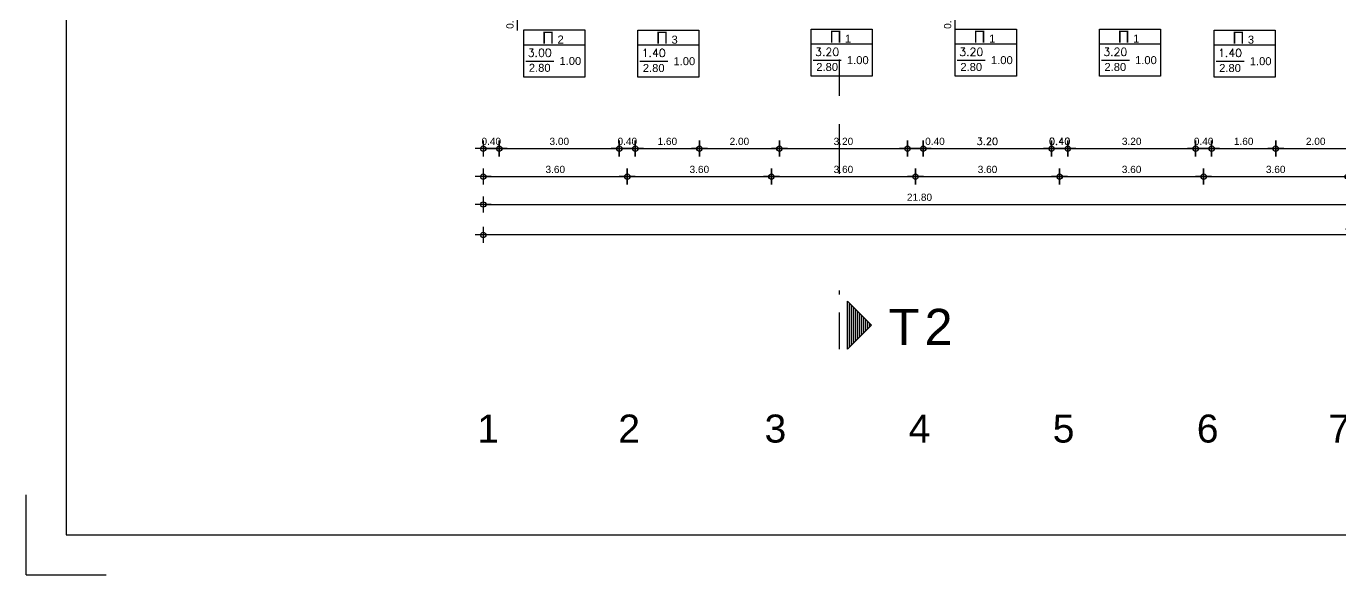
# Model space of a CAD drawing. Header units: metres. Extents: x 0 to 132, y -109 to 310.
# Drawn here: x 0 to 32.82, y 79.12 to 92.83 of the extents above; entities that cross this region are included whole.
import ezdxf

# ---------------------------------------------------------------- set-up
doc = ezdxf.new("R2010")
doc.units = ezdxf.units.M
doc.header["$LTSCALE"] = 0.036
doc.linetypes.add('DASHDOTX2', pattern=[50.8, 25.4, -12.7, 0, -12.7])
doc.layers.get('Defpoints').update_dxf_attribs({"color": 252})
for name, color, linetype in [('arxitektonika', 254, 'Continuous'), ('BORDER', 252, 'Continuous'), ('DIMBLK', 252, 'Continuous'), ('LAYER-ON', 252, 'Continuous'), ('MARKS', 252, 'Continuous')]:
    doc.layers.add(name, color=color, linetype=linetype)
doc.styles.add('COMU-N', font='arial.ttf')
doc.styles.get("Standard").update_dxf_attribs({"font": 'arial.ttf'})
doc.dimstyles.new('CADWDOT', dxfattribs={"dimscale": 0.1, "dimtxt": 1.8, "dimasz": 0.08, "dimexe": 2, "dimexo": 0, "dimgap": 0.09, "dimtad": 0, "dimrnd": 0.001, "dimzin": 0, "dimdsep": 46, "dimtxsty": 'Standard', "dimblk1": 'ARTDIM', "dimblk2": 'ARTDIM', "dimsah": 1, "dimcen": 0.09, "dimdle": 0.05, "dimse1": 1, "dimse2": 1, "dimadec": 0, "dimazin": 0, "dimtfac": 1, "dimtmove": 0, "dimatfit": 3, "dimldrblk": 'ARTDIM', "dimfxl": 2, "dimtvp": 0.9999, "dimtolj": 1, "dimtzin": 0, "dimarcsym": 0})

# ---------------------------------------------------------------- blocks, each defined once
blk = doc.blocks.new('art103')
at = {"layer": 'BORDER'}
for p, q in [((0.25, 14.6), (0.25, 0.25)), ((0.25, 0.25), (20.75, 0.25))]:
    blk.add_line(p, q, dxfattribs=at)
at = {"layer": 'MARKS'}
for q in [(0, 0.5), (0.5, 0)]:
    blk.add_line((0, 0), q, dxfattribs=at)
blk = doc.blocks.new('ARTDIM')
at = {"layer": 'DIMBLK'}
for p, q in [((-24.9975, 0), (24.9975, 0)), ((0, -24.9975), (0, 24.9975))]:
    blk.add_line(p, q, dxfattribs=at)
blk.add_circle((0, 0), 8.25, dxfattribs=at)
blk = doc.blocks.new('*D354')
at = {"layer": 'arxitektonika', "color": 0, "lineweight": -2}
blk.add_line((11.826, 89.776), (14.81, 89.776), dxfattribs=at)
at = {"layer": 'Defpoints', "color": 0, "transparency": 16777216}
for p in [(14.818, 89.776), (11.818, 89.405), (14.818, 89.405)]:
    blk.add_point(p, dxfattribs=at)
at = {"layer": 'arxitektonika', "color": 0, "lineweight": -2, "xscale": 0.008, "yscale": 0.008, "zscale": 0.008, "rotation": 180}
blk.add_blockref('ARTDIM', (11.818, 89.776), dxfattribs=at)
at = {"layer": 'arxitektonika', "color": 0, "lineweight": -2, "xscale": 0.008, "yscale": 0.008, "zscale": 0.008}
blk.add_blockref('ARTDIM', (14.818, 89.776), dxfattribs=at)
at = {"layer": 'arxitektonika', "color": 0, "insert": (13.318, 89.956), "char_height": 0.18, "attachment_point": 5}
blk.add_mtext('\\A1;3.00', dxfattribs=at)
blk = doc.blocks.new('*D355')
at = {"layer": 'arxitektonika', "color": 0, "lineweight": -2}
blk.add_line((14.826, 89.776), (15.21, 89.776), dxfattribs=at)
at = {"layer": 'Defpoints', "color": 0, "transparency": 16777216}
for p in [(15.218, 89.776), (14.818, 89.405), (15.218, 89.405)]:
    blk.add_point(p, dxfattribs=at)
at = {"layer": 'arxitektonika', "color": 0, "lineweight": -2, "xscale": 0.008, "yscale": 0.008, "zscale": 0.008, "rotation": 180}
blk.add_blockref('ARTDIM', (14.818, 89.776), dxfattribs=at)
at = {"layer": 'arxitektonika', "color": 0, "lineweight": -2, "xscale": 0.008, "yscale": 0.008, "zscale": 0.008}
blk.add_blockref('ARTDIM', (15.218, 89.776), dxfattribs=at)
at = {"layer": 'arxitektonika', "color": 0, "insert": (15.018, 89.956), "char_height": 0.18, "attachment_point": 5}
blk.add_mtext('\\A1;0.40', dxfattribs=at)
blk = doc.blocks.new('*D359')
at = {"layer": 'arxitektonika', "color": 0, "lineweight": -2}
blk.add_line((11.426, 89.776), (11.81, 89.776), dxfattribs=at)
at = {"layer": 'Defpoints', "color": 0, "transparency": 16777216}
for p in [(11.818, 89.776), (11.418, 89.405), (11.818, 89.405)]:
    blk.add_point(p, dxfattribs=at)
at = {"layer": 'arxitektonika', "color": 0, "lineweight": -2, "xscale": 0.008, "yscale": 0.008, "zscale": 0.008, "rotation": 180}
blk.add_blockref('ARTDIM', (11.418, 89.776), dxfattribs=at)
at = {"layer": 'arxitektonika', "color": 0, "lineweight": -2, "xscale": 0.008, "yscale": 0.008, "zscale": 0.008}
blk.add_blockref('ARTDIM', (11.818, 89.776), dxfattribs=at)
at = {"layer": 'arxitektonika', "color": 0, "insert": (11.618, 89.956), "char_height": 0.18, "attachment_point": 5}
blk.add_mtext('\\A1;0.40', dxfattribs=at)
blk = doc.blocks.new('*D360')
at = {"layer": 'arxitektonika', "color": 0, "lineweight": -2}
blk.add_line((15.226, 89.776), (16.81, 89.776), dxfattribs=at)
at = {"layer": 'Defpoints', "color": 0, "transparency": 16777216}
for p in [(16.818, 89.776), (15.218, 89.405), (16.818, 89.405)]:
    blk.add_point(p, dxfattribs=at)
at = {"layer": 'arxitektonika', "color": 0, "lineweight": -2, "xscale": 0.008, "yscale": 0.008, "zscale": 0.008, "rotation": 180}
blk.add_blockref('ARTDIM', (15.218, 89.776), dxfattribs=at)
at = {"layer": 'arxitektonika', "color": 0, "lineweight": -2, "xscale": 0.008, "yscale": 0.008, "zscale": 0.008}
blk.add_blockref('ARTDIM', (16.818, 89.776), dxfattribs=at)
at = {"layer": 'arxitektonika', "color": 0, "insert": (16.018, 89.956), "char_height": 0.18, "attachment_point": 5}
blk.add_mtext('\\A1;1.60', dxfattribs=at)
blk = doc.blocks.new('*D361')
at = {"layer": 'arxitektonika', "color": 0, "lineweight": -2}
blk.add_line((16.826, 89.776), (18.81, 89.776), dxfattribs=at)
at = {"layer": 'Defpoints', "color": 0, "transparency": 16777216}
for p in [(18.818, 89.776), (16.818, 89.405), (18.818, 89.405)]:
    blk.add_point(p, dxfattribs=at)
at = {"layer": 'arxitektonika', "color": 0, "lineweight": -2, "xscale": 0.008, "yscale": 0.008, "zscale": 0.008, "rotation": 180}
blk.add_blockref('ARTDIM', (16.818, 89.776), dxfattribs=at)
at = {"layer": 'arxitektonika', "color": 0, "lineweight": -2, "xscale": 0.008, "yscale": 0.008, "zscale": 0.008}
blk.add_blockref('ARTDIM', (18.818, 89.776), dxfattribs=at)
at = {"layer": 'arxitektonika', "color": 0, "insert": (17.818, 89.956), "char_height": 0.18, "attachment_point": 5}
blk.add_mtext('\\A1;2.00', dxfattribs=at)
blk = doc.blocks.new('*D362')
at = {"layer": 'arxitektonika', "color": 0, "lineweight": -2}
blk.add_line((18.826, 89.776), (22.01, 89.776), dxfattribs=at)
at = {"layer": 'Defpoints', "color": 0, "transparency": 16777216}
for p in [(22.018, 89.776), (18.818, 89.405), (22.018, 89.405)]:
    blk.add_point(p, dxfattribs=at)
at = {"layer": 'arxitektonika', "color": 0, "lineweight": -2, "xscale": 0.008, "yscale": 0.008, "zscale": 0.008, "rotation": 180}
blk.add_blockref('ARTDIM', (18.818, 89.776), dxfattribs=at)
at = {"layer": 'arxitektonika', "color": 0, "lineweight": -2, "xscale": 0.008, "yscale": 0.008, "zscale": 0.008}
blk.add_blockref('ARTDIM', (22.018, 89.776), dxfattribs=at)
at = {"layer": 'arxitektonika', "color": 0, "insert": (20.418, 89.956), "char_height": 0.18, "attachment_point": 5}
blk.add_mtext('\\A1;3.20', dxfattribs=at)
blk = doc.blocks.new('*D363')
at = {"layer": 'arxitektonika', "color": 0, "lineweight": -2}
for p, q in [((22.026, 89.776), (22.405, 89.776)), ((22.413, 89.776), (22.987, 89.776))]:
    blk.add_line(p, q, dxfattribs=at)
at = {"layer": 'Defpoints', "color": 0, "transparency": 16777216}
for p in [(22.413, 89.776), (22.018, 89.405), (22.413, 89.405)]:
    blk.add_point(p, dxfattribs=at)
at = {"layer": 'arxitektonika', "color": 0, "lineweight": -2, "xscale": 0.008, "yscale": 0.008, "zscale": 0.008, "rotation": 180}
blk.add_blockref('ARTDIM', (22.018, 89.776), dxfattribs=at)
at = {"layer": 'arxitektonika', "color": 0, "lineweight": -2, "xscale": 0.008, "yscale": 0.008, "zscale": 0.008}
blk.add_blockref('ARTDIM', (22.413, 89.776), dxfattribs=at)
at = {"layer": 'arxitektonika', "color": 0, "insert": (22.704, 89.956), "char_height": 0.18, "attachment_point": 5}
blk.add_mtext('\\A1;0.40', dxfattribs=at)
blk = doc.blocks.new('*D364')
at = {"layer": 'arxitektonika', "color": 0, "lineweight": -2}
blk.add_line((22.421, 89.776), (25.61, 89.776), dxfattribs=at)
at = {"layer": 'Defpoints', "color": 0, "transparency": 16777216}
for p in [(25.618, 89.776), (22.413, 89.405), (25.618, 89.405)]:
    blk.add_point(p, dxfattribs=at)
at = {"layer": 'arxitektonika', "color": 0, "lineweight": -2, "xscale": 0.008, "yscale": 0.008, "zscale": 0.008, "rotation": 180}
blk.add_blockref('ARTDIM', (22.413, 89.776), dxfattribs=at)
at = {"layer": 'arxitektonika', "color": 0, "lineweight": -2, "xscale": 0.008, "yscale": 0.008, "zscale": 0.008}
blk.add_blockref('ARTDIM', (25.618, 89.776), dxfattribs=at)
at = {"layer": 'arxitektonika', "color": 0, "insert": (24.015, 89.956), "char_height": 0.18, "attachment_point": 5}
blk.add_mtext('\\A1;{\\Fcomplex.shx;3.20}', dxfattribs=at)
blk = doc.blocks.new('*D365')
at = {"layer": 'arxitektonika', "color": 0, "lineweight": -2}
blk.add_line((25.626, 89.776), (26.015, 89.776), dxfattribs=at)
at = {"layer": 'Defpoints', "color": 0, "transparency": 16777216}
for p in [(26.023, 89.776), (25.618, 89.405), (26.023, 89.405)]:
    blk.add_point(p, dxfattribs=at)
at = {"layer": 'arxitektonika', "color": 0, "lineweight": -2, "xscale": 0.008, "yscale": 0.008, "zscale": 0.008, "rotation": 180}
blk.add_blockref('ARTDIM', (25.618, 89.776), dxfattribs=at)
at = {"layer": 'arxitektonika', "color": 0, "lineweight": -2, "xscale": 0.008, "yscale": 0.008, "zscale": 0.008}
blk.add_blockref('ARTDIM', (26.023, 89.776), dxfattribs=at)
at = {"layer": 'arxitektonika', "color": 0, "insert": (25.82, 89.956), "char_height": 0.18, "attachment_point": 5}
blk.add_mtext('\\A1;{\\Fcomplex.shx;0.40}', dxfattribs=at)
blk = doc.blocks.new('*D366')
at = {"layer": 'arxitektonika', "color": 0, "lineweight": -2}
blk.add_line((26.031, 89.776), (29.21, 89.776), dxfattribs=at)
at = {"layer": 'Defpoints', "color": 0, "transparency": 16777216}
for p in [(29.218, 89.776), (26.023, 89.405), (29.218, 89.405)]:
    blk.add_point(p, dxfattribs=at)
at = {"layer": 'arxitektonika', "color": 0, "lineweight": -2, "xscale": 0.008, "yscale": 0.008, "zscale": 0.008, "rotation": 180}
blk.add_blockref('ARTDIM', (26.023, 89.776), dxfattribs=at)
at = {"layer": 'arxitektonika', "color": 0, "lineweight": -2, "xscale": 0.008, "yscale": 0.008, "zscale": 0.008}
blk.add_blockref('ARTDIM', (29.218, 89.776), dxfattribs=at)
at = {"layer": 'arxitektonika', "color": 0, "insert": (27.62, 89.956), "char_height": 0.18, "attachment_point": 5}
blk.add_mtext('\\A1;3.20', dxfattribs=at)
blk = doc.blocks.new('*D367')
at = {"layer": 'arxitektonika', "color": 0, "lineweight": -2}
blk.add_line((29.226, 89.776), (29.61, 89.776), dxfattribs=at)
at = {"layer": 'Defpoints', "color": 0, "transparency": 16777216}
for p in [(29.618, 89.776), (29.218, 89.405), (29.618, 89.405)]:
    blk.add_point(p, dxfattribs=at)
at = {"layer": 'arxitektonika', "color": 0, "lineweight": -2, "xscale": 0.008, "yscale": 0.008, "zscale": 0.008, "rotation": 180}
blk.add_blockref('ARTDIM', (29.218, 89.776), dxfattribs=at)
at = {"layer": 'arxitektonika', "color": 0, "lineweight": -2, "xscale": 0.008, "yscale": 0.008, "zscale": 0.008}
blk.add_blockref('ARTDIM', (29.618, 89.776), dxfattribs=at)
at = {"layer": 'arxitektonika', "color": 0, "insert": (29.418, 89.956), "char_height": 0.18, "attachment_point": 5}
blk.add_mtext('\\A1;0.40', dxfattribs=at)
blk = doc.blocks.new('*D368')
at = {"layer": 'arxitektonika', "color": 0, "lineweight": -2}
blk.add_line((29.626, 89.776), (31.21, 89.776), dxfattribs=at)
at = {"layer": 'Defpoints', "color": 0, "transparency": 16777216}
for p in [(31.218, 89.776), (29.618, 89.405), (31.218, 89.405)]:
    blk.add_point(p, dxfattribs=at)
at = {"layer": 'arxitektonika', "color": 0, "lineweight": -2, "xscale": 0.008, "yscale": 0.008, "zscale": 0.008, "rotation": 180}
blk.add_blockref('ARTDIM', (29.618, 89.776), dxfattribs=at)
at = {"layer": 'arxitektonika', "color": 0, "lineweight": -2, "xscale": 0.008, "yscale": 0.008, "zscale": 0.008}
blk.add_blockref('ARTDIM', (31.218, 89.776), dxfattribs=at)
at = {"layer": 'arxitektonika', "color": 0, "insert": (30.418, 89.956), "char_height": 0.18, "attachment_point": 5}
blk.add_mtext('\\A1;1.60', dxfattribs=at)
blk = doc.blocks.new('*D369')
at = {"layer": 'arxitektonika', "color": 0, "lineweight": -2}
blk.add_line((31.226, 89.776), (33.21, 89.776), dxfattribs=at)
at = {"layer": 'Defpoints', "color": 0, "transparency": 16777216}
for p in [(33.218, 89.776), (31.218, 89.405), (33.218, 89.405)]:
    blk.add_point(p, dxfattribs=at)
at = {"layer": 'arxitektonika', "color": 0, "lineweight": -2, "xscale": 0.008, "yscale": 0.008, "zscale": 0.008, "rotation": 180}
blk.add_blockref('ARTDIM', (31.218, 89.776), dxfattribs=at)
at = {"layer": 'arxitektonika', "color": 0, "lineweight": -2, "xscale": 0.008, "yscale": 0.008, "zscale": 0.008}
blk.add_blockref('ARTDIM', (33.218, 89.776), dxfattribs=at)
at = {"layer": 'arxitektonika', "color": 0, "insert": (32.218, 89.956), "char_height": 0.18, "attachment_point": 5}
blk.add_mtext('\\A1;2.00', dxfattribs=at)
blk = doc.blocks.new('*D384')
at = {"layer": 'arxitektonika', "color": 0, "lineweight": -2}
blk.add_line((11.426, 88.379), (33.21, 88.379), dxfattribs=at)
at = {"layer": 'Defpoints', "color": 0, "transparency": 16777216}
for p in [(11.418, 90.539), (33.218, 90.539), (33.218, 88.379)]:
    blk.add_point(p, dxfattribs=at)
at = {"layer": 'arxitektonika', "color": 0, "lineweight": -2, "xscale": 0.008, "yscale": 0.008, "zscale": 0.008, "rotation": 180}
blk.add_blockref('ARTDIM', (11.418, 88.379), dxfattribs=at)
at = {"layer": 'arxitektonika', "color": 0, "lineweight": -2, "xscale": 0.008, "yscale": 0.008, "zscale": 0.008}
blk.add_blockref('ARTDIM', (33.218, 88.379), dxfattribs=at)
at = {"layer": 'arxitektonika', "color": 0, "insert": (22.318, 88.559), "char_height": 0.18, "attachment_point": 5}
blk.add_mtext('\\A1;21.80', dxfattribs=at)
blk = doc.blocks.new('*D387')
at = {"layer": 'arxitektonika', "color": 0, "lineweight": -2}
blk.add_line((55.11, 87.618), (11.426, 87.618), dxfattribs=at)
at = {"layer": 'Defpoints', "color": 0, "transparency": 16777216}
for p in [(11.418, 91.158), (55.118, 91.158), (11.418, 87.618)]:
    blk.add_point(p, dxfattribs=at)
at = {"layer": 'arxitektonika', "color": 0, "lineweight": -2, "xscale": 0.008, "yscale": 0.008, "zscale": 0.008, "rotation": 180}
blk.add_blockref('ARTDIM', (11.418, 87.618), dxfattribs=at)
at = {"layer": 'arxitektonika', "color": 0, "lineweight": -2, "xscale": 0.008, "yscale": 0.008, "zscale": 0.008}
blk.add_blockref('ARTDIM', (55.118, 87.618), dxfattribs=at)
at = {"layer": 'arxitektonika', "color": 0, "insert": (33.268, 87.798), "char_height": 0.18, "attachment_point": 5}
blk.add_mtext('\\A1;43.70', dxfattribs=at)
blk = doc.blocks.new('*D427')
at = {"layer": 'arxitektonika', "color": 0, "lineweight": -2}
blk.add_line((11.426, 89.075), (15.01, 89.075), dxfattribs=at)
at = {"layer": 'Defpoints', "color": 0, "transparency": 16777216}
for p in [(15.018, 89.075), (11.418, 83.505), (15.018, 83.505)]:
    blk.add_point(p, dxfattribs=at)
at = {"layer": 'arxitektonika', "color": 0, "lineweight": -2, "xscale": 0.008, "yscale": 0.008, "zscale": 0.008, "rotation": 180}
blk.add_blockref('ARTDIM', (11.418, 89.075), dxfattribs=at)
at = {"layer": 'arxitektonika', "color": 0, "lineweight": -2, "xscale": 0.008, "yscale": 0.008, "zscale": 0.008}
blk.add_blockref('ARTDIM', (15.018, 89.075), dxfattribs=at)
at = {"layer": 'arxitektonika', "color": 0, "insert": (13.218, 89.255), "char_height": 0.18, "attachment_point": 5}
blk.add_mtext('\\A1;3.60', dxfattribs=at)
blk = doc.blocks.new('*D428')
at = {"layer": 'arxitektonika', "color": 0, "lineweight": -2}
blk.add_line((15.026, 89.075), (18.61, 89.075), dxfattribs=at)
at = {"layer": 'Defpoints', "color": 0, "transparency": 16777216}
for p in [(18.618, 89.075), (15.018, 83.505), (18.618, 83.505)]:
    blk.add_point(p, dxfattribs=at)
at = {"layer": 'arxitektonika', "color": 0, "lineweight": -2, "xscale": 0.008, "yscale": 0.008, "zscale": 0.008, "rotation": 180}
blk.add_blockref('ARTDIM', (15.018, 89.075), dxfattribs=at)
at = {"layer": 'arxitektonika', "color": 0, "lineweight": -2, "xscale": 0.008, "yscale": 0.008, "zscale": 0.008}
blk.add_blockref('ARTDIM', (18.618, 89.075), dxfattribs=at)
at = {"layer": 'arxitektonika', "color": 0, "insert": (16.818, 89.255), "char_height": 0.18, "attachment_point": 5}
blk.add_mtext('\\A1;3.60', dxfattribs=at)
blk = doc.blocks.new('*D429')
at = {"layer": 'arxitektonika', "color": 0, "lineweight": -2}
blk.add_line((18.626, 89.075), (22.21, 89.075), dxfattribs=at)
at = {"layer": 'Defpoints', "color": 0, "transparency": 16777216}
for p in [(22.218, 89.075), (18.618, 83.505), (22.218, 83.505)]:
    blk.add_point(p, dxfattribs=at)
at = {"layer": 'arxitektonika', "color": 0, "lineweight": -2, "xscale": 0.008, "yscale": 0.008, "zscale": 0.008, "rotation": 180}
blk.add_blockref('ARTDIM', (18.618, 89.075), dxfattribs=at)
at = {"layer": 'arxitektonika', "color": 0, "lineweight": -2, "xscale": 0.008, "yscale": 0.008, "zscale": 0.008}
blk.add_blockref('ARTDIM', (22.218, 89.075), dxfattribs=at)
at = {"layer": 'arxitektonika', "color": 0, "insert": (20.418, 89.255), "char_height": 0.18, "attachment_point": 5}
blk.add_mtext('\\A1;3.60', dxfattribs=at)
blk = doc.blocks.new('*D430')
at = {"layer": 'arxitektonika', "color": 0, "lineweight": -2}
blk.add_line((22.226, 89.075), (25.81, 89.075), dxfattribs=at)
at = {"layer": 'Defpoints', "color": 0, "transparency": 16777216}
for p in [(25.818, 89.075), (22.218, 83.505), (25.818, 83.505)]:
    blk.add_point(p, dxfattribs=at)
at = {"layer": 'arxitektonika', "color": 0, "lineweight": -2, "xscale": 0.008, "yscale": 0.008, "zscale": 0.008, "rotation": 180}
blk.add_blockref('ARTDIM', (22.218, 89.075), dxfattribs=at)
at = {"layer": 'arxitektonika', "color": 0, "lineweight": -2, "xscale": 0.008, "yscale": 0.008, "zscale": 0.008}
blk.add_blockref('ARTDIM', (25.818, 89.075), dxfattribs=at)
at = {"layer": 'arxitektonika', "color": 0, "insert": (24.018, 89.255), "char_height": 0.18, "attachment_point": 5}
blk.add_mtext('\\A1;3.60', dxfattribs=at)
blk = doc.blocks.new('*D431')
at = {"layer": 'arxitektonika', "color": 0, "lineweight": -2}
blk.add_line((25.826, 89.075), (29.41, 89.075), dxfattribs=at)
at = {"layer": 'Defpoints', "color": 0, "transparency": 16777216}
for p in [(29.418, 89.075), (25.818, 83.505), (29.418, 83.505)]:
    blk.add_point(p, dxfattribs=at)
at = {"layer": 'arxitektonika', "color": 0, "lineweight": -2, "xscale": 0.008, "yscale": 0.008, "zscale": 0.008, "rotation": 180}
blk.add_blockref('ARTDIM', (25.818, 89.075), dxfattribs=at)
at = {"layer": 'arxitektonika', "color": 0, "lineweight": -2, "xscale": 0.008, "yscale": 0.008, "zscale": 0.008}
blk.add_blockref('ARTDIM', (29.418, 89.075), dxfattribs=at)
at = {"layer": 'arxitektonika', "color": 0, "insert": (27.618, 89.255), "char_height": 0.18, "attachment_point": 5}
blk.add_mtext('\\A1;3.60', dxfattribs=at)
blk = doc.blocks.new('*D432')
at = {"layer": 'arxitektonika', "color": 0, "lineweight": -2}
blk.add_line((29.426, 89.075), (33.01, 89.075), dxfattribs=at)
at = {"layer": 'Defpoints', "color": 0, "transparency": 16777216}
for p in [(33.018, 89.075), (29.418, 83.505), (33.018, 83.505)]:
    blk.add_point(p, dxfattribs=at)
at = {"layer": 'arxitektonika', "color": 0, "lineweight": -2, "xscale": 0.008, "yscale": 0.008, "zscale": 0.008, "rotation": 180}
blk.add_blockref('ARTDIM', (29.418, 89.075), dxfattribs=at)
at = {"layer": 'arxitektonika', "color": 0, "lineweight": -2, "xscale": 0.008, "yscale": 0.008, "zscale": 0.008}
blk.add_blockref('ARTDIM', (33.018, 89.075), dxfattribs=at)
at = {"layer": 'arxitektonika', "color": 0, "insert": (31.218, 89.255), "char_height": 0.18, "attachment_point": 5}
blk.add_mtext('\\A1;3.60', dxfattribs=at)
blk = doc.blocks.new('*D473')
at = {"layer": 'arxitektonika', "color": 0, "lineweight": -2}
for p, q in [((23.202, 93.597), (23.202, 93.313)), ((23.202, 93.305), (23.202, 92.731))]:
    blk.add_line(p, q, dxfattribs=at)
at = {"layer": 'Defpoints', "color": 0, "transparency": 16777216}
for p in [(22.418, 93.605), (22.418, 93.305), (23.202, 93.305)]:
    blk.add_point(p, dxfattribs=at)
at = {"layer": 'arxitektonika', "color": 0, "lineweight": -2, "xscale": 0.008, "yscale": 0.008, "zscale": 0.008}
for p, rotation in [((23.202, 93.605), 90), ((23.202, 93.305), 270)]:
    blk.add_blockref('ARTDIM', p, dxfattribs=dict(at, rotation=rotation))
at = {"layer": 'arxitektonika', "color": 0, "insert": (23.022, 93.014), "char_height": 0.18, "attachment_point": 5, "rotation": 90}
blk.add_mtext('\\A1;0.30', dxfattribs=at)
blk = doc.blocks.new('*D480')
at = {"layer": 'arxitektonika', "color": 0, "lineweight": -2}
for p, q in [((12.266, 93.597), (12.266, 93.313)), ((12.266, 93.305), (12.266, 92.731))]:
    blk.add_line(p, q, dxfattribs=at)
at = {"layer": 'Defpoints', "color": 0, "transparency": 16777216}
for p in [(13.318, 93.605), (12.266, 93.305), (13.318, 93.305)]:
    blk.add_point(p, dxfattribs=at)
at = {"layer": 'arxitektonika', "color": 0, "lineweight": -2, "xscale": 0.008, "yscale": 0.008, "zscale": 0.008}
for p, rotation in [((12.266, 93.605), 90), ((12.266, 93.305), 270)]:
    blk.add_blockref('ARTDIM', p, dxfattribs=dict(at, rotation=rotation))
at = {"layer": 'arxitektonika', "color": 0, "insert": (12.086, 93.014), "char_height": 0.18, "attachment_point": 5, "rotation": 90}
blk.add_mtext('\\A1;0.30', dxfattribs=at)

msp = doc.modelspace()

# ---------------------------------------------------------------- linework, layer by layer
at = {"layer": 'arxitektonika', "linetype": 'DASHDOTX2'}
for p, q in [((20.318, 91.093), (20.318, 94.472)), ((20.318, 84.761), (20.318, 86.331))]:
    msp.add_line(p, q, dxfattribs=at)
at = {"layer": 'arxitektonika'}
for p, q in [((13.957, 92.365), (12.432, 92.365)), ((16.804, 92.36), (15.279, 92.36)), ((21.138, 92.386), (19.613, 92.386)), ((24.738, 92.386), (23.213, 92.386)), ((28.338, 92.386), (26.813, 92.386)), ((31.204, 92.36), (29.679, 92.36)), ((12.482, 91.965), (13.182, 91.965)), ((15.329, 91.96), (16.029, 91.96)), ((19.663, 91.986), (20.363, 91.986)), ((23.263, 91.986), (23.963, 91.986)), ((26.863, 91.986), (27.563, 91.986)), ((29.729, 91.96), (30.429, 91.96)), ((20.318, 89.141), (20.318, 90.387)), ((21.118, 85.361), (20.518, 85.961)), ((20.518, 85.361), (20.518, 85.961)), ((20.568, 85.911), (20.568, 84.811)), ((20.568, 84.811), (20.568, 85.911)), ((20.568, 85.911), (20.568, 84.811)), ((20.618, 85.861), (20.618, 84.861)), ((20.668, 85.811), (20.668, 84.911)), ((20.718, 85.761), (20.718, 84.961)), ((20.768, 85.711), (20.768, 85.011)), ((20.818, 85.661), (20.818, 85.061)), ((21.118, 85.361), (20.518, 84.761)), ((20.518, 84.761), (20.518, 85.361)), ((20.868, 85.611), (20.868, 85.111)), ((20.918, 85.561), (20.918, 85.161)), ((20.968, 85.511), (20.968, 85.211)), ((21.018, 85.461), (21.018, 85.261)), ((21.068, 85.411), (21.068, 85.311))]:
    msp.add_line(p, q, dxfattribs=at)
for points in [[(12.432, 92.742), (13.957, 92.742), (13.957, 91.565), (12.432, 91.565), (12.432, 92.742)], [(15.279, 92.738), (16.804, 92.738), (16.804, 91.56), (15.279, 91.56), (15.279, 92.738)], [(19.613, 92.764), (21.138, 92.764), (21.138, 91.586), (19.613, 91.586), (19.613, 92.764)], [(23.213, 92.764), (24.738, 92.764), (24.738, 91.586), (23.213, 91.586), (23.213, 92.764)], [(26.813, 92.764), (28.338, 92.764), (28.338, 91.586), (26.813, 91.586), (26.813, 92.764)], [(29.679, 92.738), (31.204, 92.738), (31.204, 91.56), (29.679, 91.56), (29.679, 92.738)]]:
    msp.add_lwpolyline(points, dxfattribs=at)

# ---------------------------------------------------------------- block references
at = {"layer": 'LAYER-ON', "xscale": 4, "yscale": 4, "zscale": 4}
msp.add_blockref('art103', (0, 79.122), dxfattribs=at)

# ---------------------------------------------------------------- texts
at = {"layer": 'arxitektonika', "style": 'COMU-N'}
for s, height, p in [('Π', 0.3, (12.887, 92.403)), ('2', 0.2, (13.274, 92.403)), ('Π', 0.3, (15.735, 92.398)), ('3', 0.2, (16.122, 92.399)), ('Π', 0.3, (20.069, 92.424)), ('1', 0.2, (20.456, 92.425)), ('Π', 0.3, (23.669, 92.424)), ('1', 0.2, (24.056, 92.425)), ('Π', 0.3, (27.269, 92.424)), ('1', 0.2, (27.656, 92.425)), ('Π', 0.3, (30.135, 92.398)), ('3', 0.2, (30.522, 92.399)), ('Τ', 0.9, (21.547, 84.87)), ('2', 0.9, (22.446, 84.87)), ('1', 0.7, (11.267, 82.427)), ('2', 0.7, (14.792, 82.427)), ('3', 0.7, (18.446, 82.427)), ('4', 0.7, (22.046, 82.427)), ('5', 0.7, (25.646, 82.427)), ('6', 0.7, (29.246, 82.427)), ('7', 0.7, (32.536, 82.427))]:
    msp.add_text(s, height=height, dxfattribs=at).set_placement(p)
at = {"layer": 'arxitektonika', "linetype": 'ByBlock', "char_height": 0.2, "attachment_point": 5, "style": 'COMU-N'}
for s, insert in [('{\\Fcomplex.shx;3.00}', (12.829, 92.172)), ('{\\Fcomplex.shx;1.40}', (15.677, 92.167)), ('{\\Fcomplex.shx;3.20}', (20.011, 92.193)), ('{\\Fcomplex.shx;3.20}', (23.611, 92.193)), ('{\\Fcomplex.shx;3.20}', (27.211, 92.193)), ('{\\Fcomplex.shx;1.40}', (30.077, 92.167)), ('2.80', (12.829, 91.794)), ('1.00', (13.594, 91.965)), ('2.80', (15.677, 91.789)), ('1.00', (16.442, 91.96)), ('2.80', (20.011, 91.815)), ('1.00', (20.776, 91.986)), ('2.80', (23.611, 91.815)), ('1.00', (24.376, 91.986)), ('2.80', (27.211, 91.815)), ('1.00', (27.976, 91.986)), ('2.80', (30.077, 91.789)), ('1.00', (30.842, 91.96))]:
    msp.add_mtext(s, dxfattribs=dict(at, insert=insert))

# ---------------------------------------------------------------- dimensions: what is measured, and where the dimension line sits
at = {"layer": 'arxitektonika'}
for base, p1, p2, picture, middle in [((12.266, 93.305), (13.318, 93.605), (13.318, 93.305), '*D480', (12.086, 93.014)), ((23.202, 93.305), (22.418, 93.605), (22.418, 93.305), '*D473', (23.022, 93.014))]:
    dim = msp.add_linear_dim(base=base, p1=p1, p2=p2, angle=90, dimstyle='CADWDOT', dxfattribs=at)
    dim.commit()
    dim.dimension.update_dxf_attribs({"geometry": picture, "text_midpoint": middle})
for base, p1, p2, picture, middle in [((11.418, 87.618), (55.118, 91.158), (11.418, 91.158), '*D387', (33.268, 87.798)), ((33.218, 88.379), (11.418, 90.539), (33.218, 90.539), '*D384', (22.318, 88.559)), ((14.818, 89.776), (11.818, 89.405), (14.818, 89.405), '*D354', (13.318, 89.956)), ((16.818, 89.776), (15.218, 89.405), (16.818, 89.405), '*D360', (16.018, 89.956)), ((18.818, 89.776), (16.818, 89.405), (18.818, 89.405), '*D361', (17.818, 89.956)), ((22.018, 89.776), (18.818, 89.405), (22.018, 89.405), '*D362', (20.418, 89.956)), ((22.4128, 89.7764), (22.0182, 89.4054), (22.4128, 89.4054), '*D363', (22.7041, 89.9564)), ((29.2182, 89.7764), (26.0228, 89.4054), (29.2182, 89.4054), '*D366', (27.6205, 89.9564)), ((31.218, 89.776), (29.618, 89.405), (31.218, 89.405), '*D368', (30.418, 89.956)), ((33.218, 89.776), (31.218, 89.405), (33.218, 89.405), '*D369', (32.218, 89.956)), ((15.018, 89.075), (11.418, 83.505), (15.018, 83.505), '*D427', (13.218, 89.255)), ((18.618, 89.075), (15.018, 83.505), (18.618, 83.505), '*D428', (16.818, 89.255)), ((22.218, 89.075), (18.618, 83.505), (22.218, 83.505), '*D429', (20.418, 89.255)), ((25.818, 89.075), (22.218, 83.505), (25.818, 83.505), '*D430', (24.018, 89.255)), ((29.418, 89.075), (25.818, 83.505), (29.418, 83.505), '*D431', (27.618, 89.255)), ((33.018, 89.075), (29.418, 83.505), (33.018, 83.505), '*D432', (31.218, 89.255))]:
    dim = msp.add_linear_dim(base=base, p1=p1, p2=p2, dimstyle='CADWDOT', dxfattribs=at)
    dim.commit()
    dim.dimension.update_dxf_attribs({"geometry": picture, "text_midpoint": middle})
for base, p1, p2, picture, middle in [((11.818, 89.776), (11.418, 89.405), (11.818, 89.405), '*D359', (11.618, 89.776)), ((15.218, 89.776), (14.818, 89.405), (15.218, 89.405), '*D355', (15.018, 89.776)), ((29.618, 89.776), (29.218, 89.405), (29.618, 89.405), '*D367', (29.418, 89.776))]:
    dim = msp.add_linear_dim(base=base, p1=p1, p2=p2, dimstyle='CADWDOT', dxfattribs=at)
    dim.commit()
    dim.dimension.update_dxf_attribs({"geometry": picture, "text_midpoint": middle, "dimtype": 160})
dim = msp.add_linear_dim(base=(25.618, 89.776), p1=(22.413, 89.405), p2=(25.618, 89.405), text='{\\Fcomplex.shx;3.20}', dimstyle='CADWDOT', dxfattribs=at)
dim.commit()
dim.dimension.update_dxf_attribs({"geometry": '*D364', "text_midpoint": (24.015, 89.956)})
dim = msp.add_linear_dim(base=(26.023, 89.776), p1=(25.618, 89.405), p2=(26.023, 89.405), text='{\\Fcomplex.shx;0.40}', dimstyle='CADWDOT', dxfattribs=at)
dim.commit()
dim.dimension.update_dxf_attribs({"geometry": '*D365', "text_midpoint": (25.82, 89.776), "dimtype": 160})

doc.saveas('drawing.dxf')
